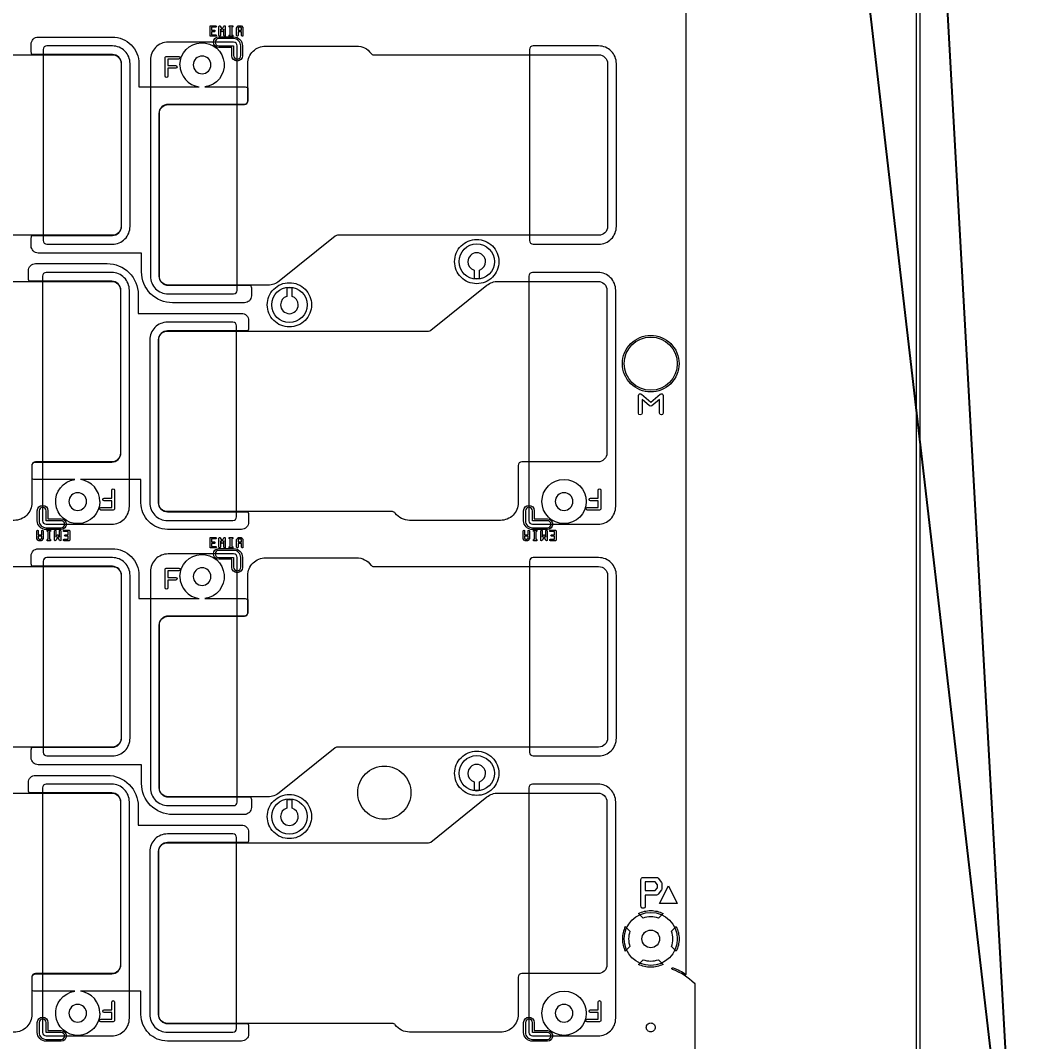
# Model space of a CAD drawing. Extents: x 2541 to 3941, y 2348 to 3338.
# Drawn here: x 2926.9 to 2984.6, y 2761.7 to 2819.4 of the extents above; entities that cross this region are included whole.
import ezdxf

# ---------------------------------------------------------------- set-up
doc = ezdxf.new("R2010")
doc.units = 0
doc.layers.get('0').update_dxf_attribs({"lineweight": 0})
doc.layers.get('Defpoints').update_dxf_attribs({"lineweight": 0})
doc.layers.add('EMI-T', color=6, linetype='Continuous', lineweight=0)
doc.layers.add('尺寸線', color=3, linetype='Continuous', lineweight=0)
doc.styles.get("Standard").update_dxf_attribs({"font": 'simplex.shx', "height": 2.7})
doc.dimstyles.get("Standard").update_dxf_attribs({"dimtxt": 6, "dimasz": 0.18, "dimexe": 0.18, "dimexo": 0.0625, "dimgap": 0.09, "dimtad": 0, "dimtih": 1, "dimtoh": 1, "dimdec": 4, "dimzin": 0, "dimdsep": 46, "dimtxsty": 'Standard', "dimcen": 0.09, "dimadec": 0, "dimazin": 0, "dimtfac": 1, "dimtdec": 4, "dimtofl": 0, "dimtmove": 0, "dimatfit": 3, "dimfxl": 0, "dimtolj": 1, "dimtzin": 0, "dimarcsym": 0})

# ---------------------------------------------------------------- blocks, each defined once
blk = doc.blocks.new('*D33')
at = {"layer": 'Defpoints', "color": 0, "linetype": 'Continuous'}
for p in [(2937.174, 2910.624), (2984.47, 2737.52), (2957.619, 2734.405)]:
    blk.add_point(p, dxfattribs=at)
at = {"layer": '尺寸線', "color": 0, "linetype": 'Continuous', "lineweight": -2}
for p, q in [((2937.236, 2910.631), (2964.204, 2913.76)), ((2964.046, 2913.56), (2974.08, 2827.07)), ((2984.449, 2737.699), (2974.414, 2824.19)), ((2957.681, 2734.412), (2984.649, 2737.541))]:
    blk.add_line(p, q, dxfattribs=at)
at = {"layer": '尺寸線', "color": 0, "linetype": 'Continuous'}
for points in [[(2964.076, 2913.564), (2964.016, 2913.557), (2964.025, 2913.739)], [(2984.419, 2737.696), (2984.479, 2737.703), (2984.47, 2737.52)]]:
    blk.add_solid(points, dxfattribs=at)
at = {"layer": '尺寸線', "color": 0, "linetype": 'Continuous', "insert": (2974.247, 2825.63), "char_height": 2.7, "attachment_point": 5}
blk.add_mtext('\\A1;177.4007', dxfattribs=at)
blk = doc.blocks.new('*D36')
at = {"layer": 'Defpoints', "color": 0, "linetype": 'Continuous'}
for p in [(2937.174, 3100.624), (2983.985, 2735.877), (2957.619, 2734.405)]:
    blk.add_point(p, dxfattribs=at)
at = {"layer": '尺寸線', "color": 0, "linetype": 'Continuous', "lineweight": -2}
for p, q in [((2937.237, 3100.627), (2963.72, 3102.106)), ((2963.55, 3101.916), (2973.682, 2920.426)), ((2983.975, 2736.057), (2973.843, 2917.546)), ((2957.681, 2734.409), (2984.164, 2735.887))]:
    blk.add_line(p, q, dxfattribs=at)
at = {"layer": '尺寸線', "color": 0, "linetype": 'Continuous'}
for points in [[(2963.58, 3101.918), (2963.52, 3101.914), (2963.54, 3102.096)], [(2983.945, 2736.055), (2984.005, 2736.059), (2983.985, 2735.877)]]:
    blk.add_solid(points, dxfattribs=at)
at = {"layer": '尺寸線', "color": 0, "linetype": 'Continuous', "insert": (2973.762, 2918.986), "char_height": 2.7, "attachment_point": 5}
blk.add_mtext('\\A1;366.7889', dxfattribs=at)

msp = doc.modelspace()

# ---------------------------------------------------------------- linework, layer by layer
for p, q in [((2938.8053, 2818.5117), (2938.73577, 2818.5117)), ((2928.51814, 2790.01094), (2928.44861, 2790.01094)), ((2955.98814, 2790.01094), (2955.91861, 2790.01094)), ((2938.8053, 2789.6017), (2938.73577, 2789.6017)), ((2963.01672, 2769.5146), (2963.51672, 2770.5146)), ((2963.51672, 2770.5146), (2964.01672, 2769.5146)), ((2964.01672, 2769.5146), (2963.01672, 2769.5146)), ((2963.95669, 2766.81709), (2963.6901, 2767.08368))]:
    msp.add_line(p, q)
at = {"linetype": 'Continuous'}
for points in [[(2977.51672, 3115.0146), (2977.51672, 2912.7146), (2978.51672, 2912.7146, -1), (2978.51672, 2912.3146), (2977.51672, 2912.3146), (2977.51672, 2722.0146), (2975.56672, 2722.0146), (2975.56672, 2713.0146), (2977.51672, 2713.0146), (2977.51672, 2697.7146), (2978.51672, 2697.7146, -1), (2978.51672, 2697.3146), (2977.51672, 2697.3146), (2977.51672, 2671.0146), (2964.51672, 2671.0146)], [(2964.51672, 2765.50792), (2964.51672, 2822.5146), (2964.51672, 2907.93202, -0.170418), (2961.21361, 2907.68739), (2961.21361, 2908.2074, 0.224361), (2965.01672, 2908.77294), (2965.01672, 2916.25625)], [(2938.12623, 2818.5517), (2938.12623, 2819.06791, -0.782664), (2938.20145, 2819.08722), (2938.3053, 2818.89435)], [(2938.20623, 2818.90959), (2938.20623, 2818.5517, -1), (2938.12623, 2818.5517)], [(2938.40438, 2818.90959), (2938.34052, 2818.79101, -0.597324), (2938.27008, 2818.79101), (2938.20623, 2818.90959)], [(2938.3053, 2818.89435), (2938.40916, 2819.08722, -0.782665), (2938.48438, 2819.06791), (2938.48438, 2818.5517, -1), (2938.40438, 2818.5517), (2938.40438, 2818.90959)], [(2938.73577, 2818.5117, -1), (2938.73577, 2818.5917), (2938.7653, 2818.5917), (2938.7653, 2819.02825), (2938.73577, 2819.02825, -1), (2938.73577, 2819.10825), (2938.8053, 2819.10825), (2938.87484, 2819.10825, -1), (2938.87484, 2819.02825), (2938.8453, 2819.02825), (2938.8453, 2818.5917), (2938.87484, 2818.5917, -1), (2938.87484, 2818.5117), (2938.8053, 2818.5117)], [(2939.12623, 2818.5517), (2939.12623, 2818.80997), (2939.12623, 2818.98216, -0.173189), (2939.13527, 2819.00748), (2939.2045, 2819.0932, -0.228301), (2939.23577, 2819.10825), (2939.37484, 2819.10825, -0.228253), (2939.40611, 2819.0932), (2939.47534, 2819.00748, -0.173127), (2939.48438, 2818.98216), (2939.48438, 2818.80997)], [(2939.48438, 2818.80997), (2939.48438, 2818.5517, -1), (2939.40438, 2818.5517), (2939.40438, 2818.76997), (2939.20623, 2818.76997), (2939.20623, 2818.5517, -1), (2939.12623, 2818.5517)], [(2927.5203, 2806.6646), (2927.5203, 2807.0646, -0.124386), (2927.56831, 2807.2546), (2932.1052, 2807.2546, 0.414365), (2932.61507, 2807.76473), (2932.61507, 2816.9646, 0.414366), (2932.1052, 2817.47473), (2927.56831, 2817.47473, -0.124392), (2927.5203, 2817.66473), (2927.5203, 2818.06473, -0.414218), (2927.9203, 2818.46473), (2932.1052, 2818.46473, -0.414364), (2933.60507, 2816.96409), (2933.60507, 2815.65473), (2937.0103, 2815.65473)], [(2935.92437, 2816.89391, -2.205962), (2937.33845, 2815.65473), (2939.56218, 2815.65473, -0.124388), (2939.75218, 2815.60672), (2939.75218, 2814.85473, -0.414224), (2939.56218, 2814.66473), (2935.2552, 2814.66473, 0.414218), (2934.74508, 2814.1546), (2934.74508, 2804.95472, 0.414217), (2935.2552, 2804.4446), (2939.91418, 2804.4446, -0.124388), (2939.96218, 2804.2546), (2939.96218, 2803.8546, -0.414218), (2939.56218, 2803.4546), (2935.50508, 2803.4546, -0.414215), (2933.75508, 2805.2046), (2933.75508, 2806.2646), (2927.9203, 2806.2646, -0.414218), (2927.5203, 2806.6646)], [(2927.36127, 2804.8646), (2927.36127, 2805.2646, -0.414218), (2927.76127, 2805.6646), (2931.81837, 2805.6646, -0.414215), (2933.56837, 2803.9146), (2933.56837, 2802.8546), (2939.40314, 2802.8546, -0.414218), (2939.80314, 2802.4546), (2939.80314, 2802.0546, -0.124388), (2939.75514, 2801.8646), (2935.21825, 2801.8646, 0.414365), (2934.70838, 2801.35447), (2934.70838, 2792.1546, 0.414366), (2935.21825, 2791.64446), (2939.75514, 2791.64446, -0.124388), (2939.80314, 2791.45446), (2939.80314, 2791.05446, -0.414218), (2939.40314, 2790.65446), (2935.21825, 2790.65446, -0.414364), (2933.71838, 2792.1551), (2933.71838, 2793.46447), (2930.31315, 2793.46447)], [(2931.39907, 2792.22528, -2.205962), (2929.985, 2793.46447), (2927.76127, 2793.46447, -0.124386), (2927.57127, 2793.51247), (2927.57127, 2794.26447, -0.414224), (2927.76127, 2794.45447), (2932.06824, 2794.45447, 0.414218), (2932.57837, 2794.96459), (2932.57837, 2804.16447, 0.414217), (2932.06824, 2804.6746), (2927.40927, 2804.6746, -0.124392), (2927.36127, 2804.8646)], [(2961.82309, 2797.21909), (2961.82309, 2798.21246, -0.63678), (2961.98731, 2798.28912), (2962.51912, 2797.84594), (2963.05094, 2798.28912, -0.63678), (2963.21515, 2798.21246), (2963.21515, 2797.21909, -1), (2963.01515, 2797.21909), (2963.01515, 2797.99896)], [(2962.02309, 2797.99896), (2962.02309, 2797.21909, -1), (2961.82309, 2797.21909)], [(2963.01515, 2797.99896), (2962.58314, 2797.63895, -0.362064), (2962.4551, 2797.63895), (2962.02309, 2797.99896)], [(2931.46075, 2791.7458, -1), (2931.46075, 2791.8958), (2932.08112, 2791.8958), (2932.08112, 2792.26732), (2931.6346, 2792.26732, -1), (2931.6346, 2792.41732), (2932.08112, 2792.41732), (2932.08112, 2792.86385, -1), (2932.23112, 2792.86385), (2932.23112, 2792.34232)], [(2958.93075, 2791.7458, -1), (2958.93075, 2791.8958), (2959.55112, 2791.8958), (2959.55112, 2792.26732), (2959.1046, 2792.26732, -1), (2959.1046, 2792.41732), (2959.55112, 2792.41732), (2959.55112, 2792.86385, -1), (2959.70112, 2792.86385), (2959.70112, 2792.34232)], [(2932.23112, 2792.34232), (2932.23112, 2791.8208, -0.414241), (2932.15612, 2791.7458), (2931.46075, 2791.7458)], [(2959.70112, 2792.34232), (2959.70112, 2791.8208, -0.414241), (2959.62612, 2791.7458), (2958.93075, 2791.7458)], [(2927.83907, 2790.13704), (2927.83907, 2790.30922), (2927.83907, 2790.5675, -1), (2927.91907, 2790.5675), (2927.91907, 2790.34922), (2928.11722, 2790.34922), (2928.11722, 2790.5675, -1), (2928.19722, 2790.5675), (2928.19722, 2790.30922)], [(2928.19722, 2790.30922), (2928.19722, 2790.13704, -0.173189), (2928.18818, 2790.11172), (2928.11895, 2790.026, -0.228301), (2928.08768, 2790.01094), (2927.94861, 2790.01094, -0.228253), (2927.91734, 2790.026), (2927.84811, 2790.11172, -0.173127), (2927.83907, 2790.13704)], [(2928.44861, 2790.01094, -1), (2928.44861, 2790.09094), (2928.47814, 2790.09094), (2928.47814, 2790.5275), (2928.44861, 2790.5275, -1), (2928.44861, 2790.6075), (2928.51814, 2790.6075), (2928.58768, 2790.6075, -1), (2928.58768, 2790.5275), (2928.55814, 2790.5275), (2928.55814, 2790.09094), (2928.58768, 2790.09094, -1), (2928.58768, 2790.01094), (2928.51814, 2790.01094)], [(2928.83907, 2790.05129), (2928.83907, 2790.5675, -1), (2928.91907, 2790.5675), (2928.91907, 2790.2096)], [(2928.91907, 2790.2096), (2928.98292, 2790.32819, -0.597324), (2929.05336, 2790.32819), (2929.11722, 2790.2096)], [(2929.11722, 2790.2096), (2929.11722, 2790.5675, -1), (2929.19722, 2790.5675), (2929.19722, 2790.05129, -0.782664), (2929.122, 2790.03198), (2929.01814, 2790.22485)], [(2929.37907, 2790.01094, -1), (2929.37907, 2790.09094), (2929.61722, 2790.09094), (2929.61722, 2790.26922), (2929.44861, 2790.26922, -1), (2929.44861, 2790.34922), (2929.61722, 2790.34922), (2929.61722, 2790.5275), (2929.37907, 2790.5275, -1), (2929.37907, 2790.6075), (2929.65722, 2790.6075, -0.414265), (2929.69722, 2790.5675), (2929.69722, 2790.30922)], [(2929.69722, 2790.30922), (2929.69722, 2790.05094, -0.414265), (2929.65722, 2790.01094), (2929.37907, 2790.01094)], [(2955.30907, 2790.13704), (2955.30907, 2790.30922), (2955.30907, 2790.5675, -1), (2955.38907, 2790.5675), (2955.38907, 2790.34922), (2955.58722, 2790.34922), (2955.58722, 2790.5675, -1), (2955.66722, 2790.5675), (2955.66722, 2790.30922)], [(2955.66722, 2790.30922), (2955.66722, 2790.13704, -0.173189), (2955.65818, 2790.11172), (2955.58895, 2790.026, -0.228301), (2955.55768, 2790.01094), (2955.41861, 2790.01094, -0.228253), (2955.38734, 2790.026), (2955.31811, 2790.11172, -0.173127), (2955.30907, 2790.13704)], [(2955.91861, 2790.01094, -1), (2955.91861, 2790.09094), (2955.94814, 2790.09094), (2955.94814, 2790.5275), (2955.91861, 2790.5275, -1), (2955.91861, 2790.6075), (2955.98814, 2790.6075), (2956.05768, 2790.6075, -1), (2956.05768, 2790.5275), (2956.02814, 2790.5275), (2956.02814, 2790.09094), (2956.05768, 2790.09094, -1), (2956.05768, 2790.01094), (2955.98814, 2790.01094)], [(2956.30907, 2790.05129), (2956.30907, 2790.5675, -1), (2956.38907, 2790.5675), (2956.38907, 2790.2096)], [(2956.38907, 2790.2096), (2956.45292, 2790.32819, -0.597324), (2956.52336, 2790.32819), (2956.58722, 2790.2096)], [(2956.58722, 2790.2096), (2956.58722, 2790.5675, -1), (2956.66722, 2790.5675), (2956.66722, 2790.05129, -0.782664), (2956.592, 2790.03198), (2956.48814, 2790.22485)], [(2956.84907, 2790.01094, -1), (2956.84907, 2790.09094), (2957.08722, 2790.09094), (2957.08722, 2790.26922), (2956.91861, 2790.26922, -1), (2956.91861, 2790.34922), (2957.08722, 2790.34922), (2957.08722, 2790.5275), (2956.84907, 2790.5275, -1), (2956.84907, 2790.6075), (2957.12722, 2790.6075, -0.414265), (2957.16722, 2790.5675), (2957.16722, 2790.30922)], [(2957.16722, 2790.30922), (2957.16722, 2790.05094, -0.414265), (2957.12722, 2790.01094), (2956.84907, 2790.01094)], [(2929.01814, 2790.22485), (2928.91429, 2790.03198, -0.782665), (2928.83907, 2790.05129)], [(2938.12623, 2789.6417), (2938.12623, 2790.15791, -0.782664), (2938.20145, 2790.17722), (2938.3053, 2789.98435)], [(2938.20623, 2789.99959), (2938.20623, 2789.6417, -1), (2938.12623, 2789.6417)], [(2938.40438, 2789.99959), (2938.34052, 2789.88101, -0.597324), (2938.27008, 2789.88101), (2938.20623, 2789.99959)], [(2938.3053, 2789.98435), (2938.40916, 2790.17722, -0.782665), (2938.48438, 2790.15791), (2938.48438, 2789.6417, -1), (2938.40438, 2789.6417), (2938.40438, 2789.99959)], [(2938.73577, 2789.6017, -1), (2938.73577, 2789.6817), (2938.7653, 2789.6817), (2938.7653, 2790.11825), (2938.73577, 2790.11825, -1), (2938.73577, 2790.19825), (2938.8053, 2790.19825), (2938.87484, 2790.19825, -1), (2938.87484, 2790.11825), (2938.8453, 2790.11825), (2938.8453, 2789.6817), (2938.87484, 2789.6817, -1), (2938.87484, 2789.6017), (2938.8053, 2789.6017)], [(2939.12623, 2789.6417), (2939.12623, 2789.89997), (2939.12623, 2790.07216, -0.173189), (2939.13527, 2790.09748), (2939.2045, 2790.1832, -0.228301), (2939.23577, 2790.19825), (2939.37484, 2790.19825, -0.228253), (2939.40611, 2790.1832), (2939.47534, 2790.09748, -0.173127), (2939.48438, 2790.07216), (2939.48438, 2789.89997)], [(2939.48438, 2789.89997), (2939.48438, 2789.6417, -1), (2939.40438, 2789.6417), (2939.40438, 2789.85997), (2939.20623, 2789.85997), (2939.20623, 2789.6417, -1), (2939.12623, 2789.6417)], [(2956.48814, 2790.22485), (2956.38429, 2790.03198, -0.782665), (2956.30907, 2790.05129)], [(2927.5203, 2777.7546), (2927.5203, 2778.1546, -0.124386), (2927.56831, 2778.3446), (2932.1052, 2778.3446, 0.414365), (2932.61507, 2778.85473), (2932.61507, 2788.0546, 0.414366), (2932.1052, 2788.56473), (2927.56831, 2788.56473, -0.124392), (2927.5203, 2788.75473), (2927.5203, 2789.15473, -0.414218), (2927.9203, 2789.55473), (2932.1052, 2789.55473, -0.414364), (2933.60507, 2788.05409), (2933.60507, 2786.74473), (2937.0103, 2786.74473)], [(2935.92437, 2787.98391, -2.205962), (2937.33845, 2786.74473), (2939.56218, 2786.74473, -0.124388), (2939.75218, 2786.69672), (2939.75218, 2785.94473, -0.414224), (2939.56218, 2785.75473), (2935.2552, 2785.75473, 0.414218), (2934.74508, 2785.2446), (2934.74508, 2776.04472, 0.414217), (2935.2552, 2775.5346), (2939.91418, 2775.5346, -0.124388), (2939.96218, 2775.3446), (2939.96218, 2774.9446, -0.414218), (2939.56218, 2774.5446), (2935.50508, 2774.5446, -0.414215), (2933.75508, 2776.2946), (2933.75508, 2777.3546), (2927.9203, 2777.3546, -0.414218), (2927.5203, 2777.7546)], [(2927.36127, 2775.9546), (2927.36127, 2776.3546, -0.414218), (2927.76127, 2776.7546), (2931.81837, 2776.7546, -0.414215), (2933.56837, 2775.0046), (2933.56837, 2773.9446), (2939.40314, 2773.9446, -0.414218), (2939.80314, 2773.5446), (2939.80314, 2773.1446, -0.124388), (2939.75514, 2772.9546), (2935.21825, 2772.9546, 0.414365), (2934.70838, 2772.44447), (2934.70838, 2763.2446, 0.414366), (2935.21825, 2762.73446), (2939.75514, 2762.73446, -0.124388), (2939.80314, 2762.54446), (2939.80314, 2762.14446, -0.414218), (2939.40314, 2761.74446), (2935.21825, 2761.74446, -0.414364), (2933.71838, 2763.2451), (2933.71838, 2764.55447), (2930.31315, 2764.55447)], [(2931.39907, 2763.31528, -2.205962), (2929.985, 2764.55447), (2927.76127, 2764.55447, -0.124386), (2927.57127, 2764.60247), (2927.57127, 2765.35447, -0.414224), (2927.76127, 2765.54447), (2932.06824, 2765.54447, 0.414218), (2932.57837, 2766.05459), (2932.57837, 2775.25447, 0.414217), (2932.06824, 2775.7646), (2927.40927, 2775.7646, -0.124392), (2927.36127, 2775.9546)], [(2710.51672, 2769.52127), (2710.51672, 2724.0146, -0.414214), (2712.51672, 2722.0146, -0.169418), (2712.08276, 2720.7706, -0.117594), (2712.62077, 2720.0146), (2834.01672, 2720.0146), (2834.01672, 2727.4146), (2841.01672, 2727.4146), (2841.01672, 2720.0146), (2962.41267, 2720.0146, -0.117594), (2962.95069, 2720.7706, -0.169419), (2962.51672, 2722.0146, -0.414214), (2964.51672, 2724.0146), (2964.51672, 2759.52729, 0.044792), (2965.01672, 2759.93118), (2965.01672, 2764.98695, -0.207733), (2964.97961, 2765.00139, 0.10603), (2963.74324, 2765.79265, -1), (2963.77828, 2765.88631, -0.057817), (2964.51672, 2765.50792)], [(2961.81922, 2768.95456, -0.113254), (2962.51672, 2769.1146, -0.113254), (2963.21423, 2768.95456)], [(2963.21423, 2768.95456), (2962.94764, 2768.68797, 0.088223), (2962.51672, 2768.7646, 0.088221), (2962.08581, 2768.68797), (2961.81922, 2768.95456)], [(2961.07676, 2768.2121), (2961.34335, 2767.94551, 0.088223), (2961.26672, 2767.5146, 0.088221), (2961.34335, 2767.08368), (2961.07676, 2766.81709)], [(2963.6901, 2767.08368, 0.088223), (2963.76672, 2767.5146, 0.088221), (2963.6901, 2767.94551), (2963.95669, 2768.2121)], [(2963.95669, 2768.2121, -0.113254), (2964.11672, 2767.5146, -0.113254), (2963.95669, 2766.81709)], [(2961.81922, 2766.07463), (2962.08581, 2766.34122, 0.088223), (2962.51672, 2766.2646, 0.088221), (2962.94764, 2766.34122), (2963.21423, 2766.07463)], [(2963.21423, 2766.07463, -0.113255), (2962.51672, 2765.9146, -0.113253), (2961.81922, 2766.07463)], [(2931.46075, 2762.8358, -1), (2931.46075, 2762.9858), (2932.08112, 2762.9858), (2932.08112, 2763.35732), (2931.6346, 2763.35732, -1), (2931.6346, 2763.50732), (2932.08112, 2763.50732), (2932.08112, 2763.95385, -1), (2932.23112, 2763.95385), (2932.23112, 2763.43232)], [(2958.93075, 2762.8358, -1), (2958.93075, 2762.9858), (2959.55112, 2762.9858), (2959.55112, 2763.35732), (2959.1046, 2763.35732, -1), (2959.1046, 2763.50732), (2959.55112, 2763.50732), (2959.55112, 2763.95385, -1), (2959.70112, 2763.95385), (2959.70112, 2763.43232)], [(2932.23112, 2763.43232), (2932.23112, 2762.9108, -0.414241), (2932.15612, 2762.8358), (2931.46075, 2762.8358)], [(2959.70112, 2763.43232), (2959.70112, 2762.9108, -0.414241), (2959.62612, 2762.8358), (2958.93075, 2762.8358)]]:
    msp.add_lwpolyline(points, format="xyb", dxfattribs=at)
for points in [[(2937.62623, 2818.5517), (2937.62623, 2818.80997), (2937.62623, 2819.06825, -0.414265), (2937.66623, 2819.10825), (2937.94438, 2819.10825, -1), (2937.94438, 2819.02825), (2937.70623, 2819.02825), (2937.70623, 2818.84997), (2937.87484, 2818.84997, -1), (2937.87484, 2818.76997), (2937.70623, 2818.76997), (2937.70623, 2818.5917), (2937.94438, 2818.5917, -1), (2937.94438, 2818.5117), (2937.66623, 2818.5117, -0.414265)], [(2938.11244, 2817.87531, -1), (2938.11244, 2818.47531), (2938.95715, 2818.47531, -0.414217), (2939.45715, 2817.97531), (2939.45715, 2817.41231, -1), (2938.85715, 2817.41231), (2938.85715, 2817.87531)], [(2938.11244, 2817.97531), (2938.95715, 2817.97531), (2938.95715, 2817.42124, 1), (2939.35715, 2817.42124), (2939.35715, 2817.97531, 0.414218), (2938.95715, 2818.37531), (2938.11244, 2818.37531, 1)], [(2907.28508, 2804.95472), (2907.28508, 2814.1546, -0.414219), (2907.7852, 2814.65473), (2912.09218, 2814.65473, 0.414223), (2912.29218, 2814.85473), (2912.29218, 2816.95952, -0.414215), (2913.29218, 2817.95952), (2918.42907, 2817.95952, -0.24029), (2919.23871, 2817.54692, 0.240069), (2919.40015, 2817.46473), (2932.1052, 2817.46473, -0.414366), (2932.60507, 2816.9646), (2932.60507, 2807.76472, -0.414365), (2932.1052, 2807.2646), (2917.35567, 2807.2646, 0.170771), (2917.23046, 2807.22056), (2914.05951, 2804.67481, -0.170765), (2913.43341, 2804.4546), (2907.7852, 2804.4546, -0.414218)], [(2934.75508, 2804.95472), (2934.75508, 2814.1546, -0.414219), (2935.2552, 2814.65473), (2939.56218, 2814.65473, 0.414223), (2939.76218, 2814.85473), (2939.76218, 2816.95952, -0.414215), (2940.76218, 2817.95952), (2945.89907, 2817.95952, -0.24029), (2946.70871, 2817.54692, 0.240069), (2946.87015, 2817.46473), (2959.5752, 2817.46473, -0.414366), (2960.07507, 2816.9646), (2960.07507, 2807.76472, -0.414365), (2959.5752, 2807.2646), (2944.82567, 2807.2646, 0.170771), (2944.70046, 2807.22056), (2941.52951, 2804.67481, -0.170765), (2940.90341, 2804.4546), (2935.2552, 2804.4546, -0.414218)], [(2935.09233, 2816.25535), (2935.09233, 2816.77687), (2935.09233, 2817.2984, -0.414241), (2935.16733, 2817.3734), (2935.86269, 2817.3734, -1), (2935.86269, 2817.2234), (2935.24233, 2817.2234), (2935.24233, 2816.85187), (2935.68885, 2816.85187, -1), (2935.68885, 2816.70187), (2935.24233, 2816.70187), (2935.24233, 2816.25535, -1)], [(2936.67437, 2816.89391, 0.414217), (2937.17437, 2816.39391, 0.414217), (2937.67437, 2816.89391, 0.414217), (2937.17437, 2817.39391, 0.414217)], [(2951.43699, 2805.78071, -0.414215), (2952.68699, 2807.03071, -0.414215), (2953.93699, 2805.78071, -0.414215), (2952.68699, 2804.53071, -0.414215)], [(2952.18699, 2805.78071, 0.327542), (2952.53699, 2805.30374), (2952.53699, 2804.82957), (2952.83699, 2804.82957), (2952.83699, 2805.30374, 0.327544), (2953.18699, 2805.78071, 0.414217), (2952.68699, 2806.28071, 0.414217)], [(2907.24838, 2792.15459), (2907.24838, 2801.35447, -0.414365), (2907.74825, 2801.8546), (2922.49778, 2801.8546, 0.170771), (2922.62299, 2801.89863), (2925.79394, 2804.44438, -0.170765), (2926.42004, 2804.6646), (2932.06824, 2804.6646, -0.414218), (2932.56837, 2804.16447), (2932.56837, 2794.96459, -0.414219), (2932.06824, 2794.46447), (2927.76127, 2794.46447, 0.414223), (2927.56127, 2794.26447), (2927.56127, 2792.15967, -0.414215), (2926.56127, 2791.15967), (2921.42437, 2791.15967, -0.24029), (2920.61474, 2791.57227, 0.240069), (2920.4533, 2791.65446), (2907.74825, 2791.65446, -0.414366)], [(2934.71838, 2792.15459), (2934.71838, 2801.35447, -0.414365), (2935.21825, 2801.8546), (2949.96778, 2801.8546, 0.170771), (2950.09299, 2801.89863), (2953.26394, 2804.44438, -0.170765), (2953.89004, 2804.6646), (2959.53824, 2804.6646, -0.414218), (2960.03837, 2804.16447), (2960.03837, 2794.96459, -0.414219), (2959.53824, 2794.46447), (2955.23127, 2794.46447, 0.414223), (2955.03127, 2794.26447), (2955.03127, 2792.15967, -0.414215), (2954.03127, 2791.15967), (2948.89437, 2791.15967, -0.24029), (2948.08474, 2791.57227, 0.240069), (2947.9233, 2791.65446), (2935.21825, 2791.65446, -0.414366)], [(2940.85646, 2803.33848, -0.414215), (2942.10646, 2804.58848, -0.414215), (2943.35646, 2803.33848, -0.414215), (2942.10646, 2802.08848, -0.414215)], [(2941.60646, 2803.33848, 0.414217), (2942.10646, 2802.83848, 0.414217), (2942.60646, 2803.33848, 0.327542), (2942.25646, 2803.81545), (2942.25646, 2804.28962), (2941.95646, 2804.28962), (2941.95646, 2803.81545, 0.327544)], [(2960.91672, 2800.0146, -0.414215), (2962.51672, 2801.6146, -0.414215), (2964.11672, 2800.0146, -0.414215), (2962.51672, 2798.4146, -0.414215)], [(2929.64907, 2792.22528, 0.414217), (2930.14907, 2791.72528, 0.414217), (2930.64907, 2792.22528, 0.414217), (2930.14907, 2792.72528, 0.414217)], [(2957.11907, 2792.22528, 0.414217), (2957.61907, 2791.72528, 0.414217), (2958.11907, 2792.22528, 0.414217), (2957.61907, 2792.72528, 0.414217)], [(2927.86629, 2791.14388), (2927.86629, 2791.70689, -1), (2928.46629, 2791.70689), (2928.46629, 2791.24388), (2929.21101, 2791.24388, -1), (2929.21101, 2790.64388), (2928.36629, 2790.64388, -0.414217)], [(2927.96629, 2791.14388, 0.414218), (2928.36629, 2790.74388), (2929.21101, 2790.74388, 1), (2929.21101, 2791.14388), (2928.36629, 2791.14388), (2928.36629, 2791.69796, 1), (2927.96629, 2791.69796)], [(2955.33629, 2791.14388), (2955.33629, 2791.70689, -1), (2955.93629, 2791.70689), (2955.93629, 2791.24388), (2956.68101, 2791.24388, -1), (2956.68101, 2790.64388), (2955.83629, 2790.64388, -0.414217)], [(2955.43629, 2791.14388, 0.414218), (2955.83629, 2790.74388), (2956.68101, 2790.74388, 1), (2956.68101, 2791.14388), (2955.83629, 2791.14388), (2955.83629, 2791.69796, 1), (2955.43629, 2791.69796)], [(2937.62623, 2789.6417), (2937.62623, 2789.89997), (2937.62623, 2790.15825, -0.414265), (2937.66623, 2790.19825), (2937.94438, 2790.19825, -1), (2937.94438, 2790.11825), (2937.70623, 2790.11825), (2937.70623, 2789.93997), (2937.87484, 2789.93997, -1), (2937.87484, 2789.85997), (2937.70623, 2789.85997), (2937.70623, 2789.6817), (2937.94438, 2789.6817, -1), (2937.94438, 2789.6017), (2937.66623, 2789.6017, -0.414265)], [(2938.11244, 2788.96531, -1), (2938.11244, 2789.56531), (2938.95715, 2789.56531, -0.414217), (2939.45715, 2789.06531), (2939.45715, 2788.50231, -1), (2938.85715, 2788.50231), (2938.85715, 2788.96531)], [(2938.11244, 2789.06531), (2938.95715, 2789.06531), (2938.95715, 2788.51124, 1), (2939.35715, 2788.51124), (2939.35715, 2789.06531, 0.414218), (2938.95715, 2789.46531), (2938.11244, 2789.46531, 1)], [(2907.28508, 2776.04472), (2907.28508, 2785.2446, -0.414219), (2907.7852, 2785.74473), (2912.09218, 2785.74473, 0.414223), (2912.29218, 2785.94473), (2912.29218, 2788.04952, -0.414215), (2913.29218, 2789.04952), (2918.42907, 2789.04952, -0.24029), (2919.23871, 2788.63692, 0.240069), (2919.40015, 2788.55473), (2932.1052, 2788.55473, -0.414366), (2932.60507, 2788.0546), (2932.60507, 2778.85472, -0.414365), (2932.1052, 2778.3546), (2917.35567, 2778.3546, 0.170771), (2917.23046, 2778.31056), (2914.05951, 2775.76481, -0.170765), (2913.43341, 2775.5446), (2907.7852, 2775.5446, -0.414218)], [(2934.75508, 2776.04472), (2934.75508, 2785.2446, -0.414219), (2935.2552, 2785.74473), (2939.56218, 2785.74473, 0.414223), (2939.76218, 2785.94473), (2939.76218, 2788.04952, -0.414215), (2940.76218, 2789.04952), (2945.89907, 2789.04952, -0.24029), (2946.70871, 2788.63692, 0.240069), (2946.87015, 2788.55473), (2959.5752, 2788.55473, -0.414366), (2960.07507, 2788.0546), (2960.07507, 2778.85472, -0.414365), (2959.5752, 2778.3546), (2944.82567, 2778.3546, 0.170771), (2944.70046, 2778.31056), (2941.52951, 2775.76481, -0.170765), (2940.90341, 2775.5446), (2935.2552, 2775.5446, -0.414218)], [(2935.09233, 2787.34535), (2935.09233, 2787.86687), (2935.09233, 2788.3884, -0.414241), (2935.16733, 2788.4634), (2935.86269, 2788.4634, -1), (2935.86269, 2788.3134), (2935.24233, 2788.3134), (2935.24233, 2787.94187), (2935.68885, 2787.94187, -1), (2935.68885, 2787.79187), (2935.24233, 2787.79187), (2935.24233, 2787.34535, -1)], [(2936.67437, 2787.98391, 0.414217), (2937.17437, 2787.48391, 0.414217), (2937.67437, 2787.98391, 0.414217), (2937.17437, 2788.48391, 0.414217)], [(2951.43699, 2776.87071, -0.414215), (2952.68699, 2778.12071, -0.414215), (2953.93699, 2776.87071, -0.414215), (2952.68699, 2775.62071, -0.414215)], [(2945.97053, 2775.77643, -0.414215), (2947.47053, 2777.27643, -0.414215), (2948.97053, 2775.77643, -0.414215), (2947.47053, 2774.27643, -0.414215)], [(2952.18699, 2776.87071, 0.327542), (2952.53699, 2776.39374), (2952.53699, 2775.91957), (2952.83699, 2775.91957), (2952.83699, 2776.39374, 0.327544), (2953.18699, 2776.87071, 0.414217), (2952.68699, 2777.37071, 0.414217)], [(2907.24838, 2763.24459), (2907.24838, 2772.44447, -0.414365), (2907.74825, 2772.9446), (2922.49778, 2772.9446, 0.170771), (2922.62299, 2772.98863), (2925.79394, 2775.53438, -0.170765), (2926.42004, 2775.7546), (2932.06824, 2775.7546, -0.414218), (2932.56837, 2775.25447), (2932.56837, 2766.05459, -0.414219), (2932.06824, 2765.55447), (2927.76127, 2765.55447, 0.414223), (2927.56127, 2765.35447), (2927.56127, 2763.24967, -0.414215), (2926.56127, 2762.24967), (2921.42437, 2762.24967, -0.24029), (2920.61474, 2762.66227, 0.240069), (2920.4533, 2762.74446), (2907.74825, 2762.74446, -0.414366)], [(2934.71838, 2763.24459), (2934.71838, 2772.44447, -0.414365), (2935.21825, 2772.9446), (2949.96778, 2772.9446, 0.170771), (2950.09299, 2772.98863), (2953.26394, 2775.53438, -0.170765), (2953.89004, 2775.7546), (2959.53824, 2775.7546, -0.414218), (2960.03837, 2775.25447), (2960.03837, 2766.05459, -0.414219), (2959.53824, 2765.55447), (2955.23127, 2765.55447, 0.414223), (2955.03127, 2765.35447), (2955.03127, 2763.24967, -0.414215), (2954.03127, 2762.24967), (2948.89437, 2762.24967, -0.24029), (2948.08474, 2762.66227, 0.240069), (2947.9233, 2762.74446), (2935.21825, 2762.74446, -0.414366)], [(2940.85646, 2774.42848, -0.414215), (2942.10646, 2775.67848, -0.414215), (2943.35646, 2774.42848, -0.414215), (2942.10646, 2773.17848, -0.414215)], [(2941.60646, 2774.42848, 0.414217), (2942.10646, 2773.92848, 0.414217), (2942.60646, 2774.42848, 0.327542), (2942.25646, 2774.90545), (2942.25646, 2775.37962), (2941.95646, 2775.37962), (2941.95646, 2774.90545, 0.327544)], [(2961.96098, 2769.36779), (2961.96098, 2770.11709), (2961.96098, 2770.86639, -0.414226), (2962.08598, 2770.99139), (2962.83782, 2770.99139, -0.235848), (2962.93775, 2770.94148), (2963.12536, 2770.69303, -0.163746), (2963.15078, 2770.61747), (2963.15078, 2770.36601, -0.163734), (2963.12536, 2770.29045), (2962.93775, 2770.042, -0.23584), (2962.83782, 2769.99209), (2962.21098, 2769.99209), (2962.21098, 2769.36779, -1)], [(2962.01672, 2767.5146, -0.414217), (2962.51672, 2768.0146, -0.414217), (2963.01672, 2767.5146, -0.414217), (2962.51672, 2767.0146, -0.414217)], [(2929.64907, 2763.31528, 0.414217), (2930.14907, 2762.81528, 0.414217), (2930.64907, 2763.31528, 0.414217), (2930.14907, 2763.81528, 0.414217)], [(2957.11907, 2763.31528, 0.414217), (2957.61907, 2762.81528, 0.414217), (2958.11907, 2763.31528, 0.414217), (2957.61907, 2763.81528, 0.414217)], [(2927.86629, 2762.23388), (2927.86629, 2762.79689, -1), (2928.46629, 2762.79689), (2928.46629, 2762.33388), (2929.21101, 2762.33388, -1), (2929.21101, 2761.73388), (2928.36629, 2761.73388, -0.414217)], [(2927.96629, 2762.23388, 0.414218), (2928.36629, 2761.83388), (2929.21101, 2761.83388, 1), (2929.21101, 2762.23388), (2928.36629, 2762.23388), (2928.36629, 2762.78796, 1), (2927.96629, 2762.78796)], [(2955.33629, 2762.23388), (2955.33629, 2762.79689, -1), (2955.93629, 2762.79689), (2955.93629, 2762.33388), (2956.68101, 2762.33388, -1), (2956.68101, 2761.73388), (2955.83629, 2761.73388, -0.414217)], [(2955.43629, 2762.23388, 0.414218), (2955.83629, 2761.83388), (2956.68101, 2761.83388, 1), (2956.68101, 2762.23388), (2955.83629, 2762.23388), (2955.83629, 2762.78796, 1), (2955.43629, 2762.78796)], [(2962.26672, 2762.5146, -0.414222), (2962.51672, 2762.7646, -0.414222), (2962.76672, 2762.5146, -0.414222), (2962.51672, 2762.2646, -0.414222)]]:
    msp.add_lwpolyline(points, format="xyb", close=True, dxfattribs=at)
for points in [[(2939.20623, 2818.84997), (2939.40438, 2818.84997), (2939.40438, 2818.96802), (2939.35573, 2819.02825), (2939.25488, 2819.02825), (2939.20623, 2818.96802)], [(2927.91907, 2790.15117), (2927.96772, 2790.09094), (2928.06857, 2790.09094), (2928.11722, 2790.15117), (2928.11722, 2790.26922), (2927.91907, 2790.26922)], [(2939.20623, 2789.93997), (2939.40438, 2789.93997), (2939.40438, 2790.05802), (2939.35573, 2790.11825), (2939.25488, 2790.11825), (2939.20623, 2790.05802)], [(2955.38907, 2790.15117), (2955.43772, 2790.09094), (2955.53857, 2790.09094), (2955.58722, 2790.15117), (2955.58722, 2790.26922), (2955.38907, 2790.26922)], [(2962.21098, 2770.24209), (2962.77557, 2770.24209), (2962.90078, 2770.4079), (2962.90078, 2770.57558), (2962.77557, 2770.74139), (2962.21098, 2770.74139)]]:
    msp.add_lwpolyline(points, close=True, dxfattribs=at)
for centre in [(2957.61907, 2792.22528), (2957.61907, 2763.31528)]:
    msp.add_circle(centre, 1.25)
for centre, radius, start, end in [((2937.17437, 2816.89391), 1.25, 179.999999, 262.45759), ((2930.14907, 2792.22528), 1.25, 359.999999, 82.45759), ((2937.17437, 2787.98391), 1.25, 179.999999, 262.45759), ((2962.51672, 2767.5146), 1.6, 154.154989, 180.000042), ((2962.51672, 2767.5146), 1.6, 179.999958, 205.845011), ((2930.14907, 2763.31528), 1.25, 359.999999, 82.45759)]:
    msp.add_arc(centre, radius, start, end)
at = {"layer": 'EMI-T', "linetype": 'Continuous'}
msp.add_lwpolyline([(2707.71672, 2727.8146), (2707.71672, 2917.2146), (2977.71672, 2917.2146), (2977.71672, 2727.8146)], close=True, dxfattribs=at)
for points in [[(2934.25508, 2804.95472, 0.414215), (2935.2552, 2803.9546), (2938.95715, 2803.9546, 0.414223), (2939.15715, 2804.1546), (2939.15715, 2817.97532, 0.414223), (2938.95715, 2818.17532), (2935.2552, 2818.17532, 0.414215), (2934.25508, 2817.17519)], [(2928.20299, 2806.9646, 0.414223), (2928.40299, 2806.7646), (2932.10519, 2806.7646, 0.414363), (2933.10507, 2807.76498), (2933.10507, 2816.96435, 0.414365), (2932.10519, 2817.96473), (2928.40299, 2817.96473, 0.414223), (2928.20299, 2817.76473)], [(2955.67299, 2806.9646, 0.414223), (2955.87299, 2806.7646), (2959.57519, 2806.7646, 0.414363), (2960.57507, 2807.76498), (2960.57507, 2816.96435, 0.414365), (2959.57519, 2817.96473), (2955.87299, 2817.96473, 0.414223), (2955.67299, 2817.76473)], [(2928.16629, 2791.14388, 0.414223), (2928.36629, 2790.94388), (2932.06824, 2790.94388, 0.414215), (2933.06837, 2791.94401), (2933.06837, 2804.16448, 0.414215), (2932.06824, 2805.1646), (2928.36629, 2805.1646, 0.414223), (2928.16629, 2804.9646)], [(2955.63629, 2791.14388, 0.414223), (2955.83629, 2790.94388), (2959.53824, 2790.94388, 0.414215), (2960.53837, 2791.94401), (2960.53837, 2804.16448, 0.414215), (2959.53824, 2805.1646), (2955.83629, 2805.1646, 0.414223), (2955.63629, 2804.9646)], [(2934.21838, 2792.15485, 0.414365), (2935.21825, 2791.15447), (2938.92045, 2791.15447, 0.414223), (2939.12045, 2791.35447), (2939.12045, 2802.1546, 0.414223), (2938.92045, 2802.3546), (2935.21825, 2802.3546, 0.414363), (2934.21838, 2801.35422)], [(2934.25508, 2776.04472, 0.414215), (2935.2552, 2775.0446), (2938.95715, 2775.0446, 0.414223), (2939.15715, 2775.2446), (2939.15715, 2789.06532, 0.414223), (2938.95715, 2789.26532), (2935.2552, 2789.26532, 0.414215), (2934.25508, 2788.26519)], [(2928.20299, 2778.0546, 0.414223), (2928.40299, 2777.8546), (2932.10519, 2777.8546, 0.414363), (2933.10507, 2778.85498), (2933.10507, 2788.05435, 0.414365), (2932.10519, 2789.05473), (2928.40299, 2789.05473, 0.414223), (2928.20299, 2788.85473)], [(2955.67299, 2778.0546, 0.414223), (2955.87299, 2777.8546), (2959.57519, 2777.8546, 0.414363), (2960.57507, 2778.85498), (2960.57507, 2788.05435, 0.414365), (2959.57519, 2789.05473), (2955.87299, 2789.05473, 0.414223), (2955.67299, 2788.85473)], [(2928.16629, 2762.23388, 0.414223), (2928.36629, 2762.03388), (2932.06824, 2762.03388, 0.414215), (2933.06837, 2763.03401), (2933.06837, 2775.25448, 0.414215), (2932.06824, 2776.2546), (2928.36629, 2776.2546, 0.414223), (2928.16629, 2776.0546)], [(2955.63629, 2762.23388, 0.414223), (2955.83629, 2762.03388), (2959.53824, 2762.03388, 0.414215), (2960.53837, 2763.03401), (2960.53837, 2775.25448, 0.414215), (2959.53824, 2776.2546), (2955.83629, 2776.2546, 0.414223), (2955.63629, 2776.0546)], [(2934.21838, 2763.24485, 0.414365), (2935.21825, 2762.24447), (2938.92045, 2762.24447, 0.414223), (2939.12045, 2762.44447), (2939.12045, 2773.2446, 0.414223), (2938.92045, 2773.4446), (2935.21825, 2773.4446, 0.414363), (2934.21838, 2772.44422)]]:
    msp.add_lwpolyline(points, format="xyb", close=True, dxfattribs=at)
at = {"layer": 'EMI-T'}
for centre, radius in [((2952.68699, 2805.78072), 1), ((2942.10645, 2803.33848), 1), ((2962.51672, 2800.0146), 1.5), ((2952.68699, 2776.87072), 1), ((2942.10645, 2774.42848), 1), ((2962.51672, 2767.5146), 1.5)]:
    msp.add_circle(centre, radius, dxfattribs=at)

# ---------------------------------------------------------------- dimensions: what is measured, and where the dimension line sits
at = {"layer": '尺寸線', "linetype": 'Continuous'}
for p1, p2, distance, picture, middle in [((2937.17438, 3100.62391), (2957.61908, 2734.40528), 26.40665, '*D36', (2973.76233, 2918.9865)), ((2937.17437, 2910.62391), (2957.61907, 2734.40528), 27.0308, '*D33', (2974.24741, 2825.62979))]:
    dim = msp.add_aligned_dim(p1=p1, p2=p2, distance=distance, dimstyle='Standard', dxfattribs=at)
    dim.commit()
    dim.dimension.update_dxf_attribs({"geometry": picture, "text_midpoint": middle})

doc.saveas('drawing.dxf')
